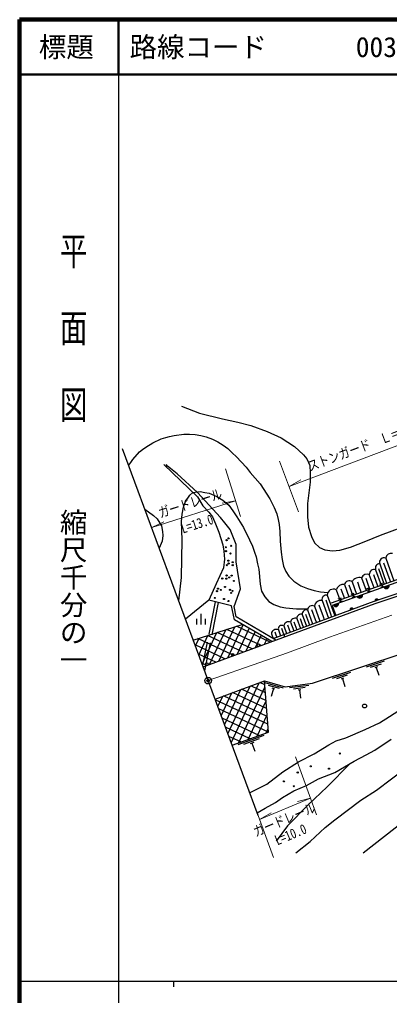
# Model space of a CAD drawing. Units: millimetres at full size, sheet at 1:1000; details may follow other scales. Extents: x 40000 to 680000, y 20000 to 380000.
# Drawn here: x 40000 to 107265, y 202409 to 380000 of the extents above; entities that cross this region are included whole.
import ezdxf
from ezdxf.enums import TextEntityAlignment as Align

# ---------------------------------------------------------------- set-up
doc = ezdxf.new("R2010")
doc.units = ezdxf.units.MM
doc.header["$LTSCALE"] = 1000
doc.header["$PDMODE"] = 32
doc.header["$PDSIZE"] = 500
doc.linetypes.add('CHAIN', pattern=[18.5, 12, -1.5, 3.5, -1.5])
doc.linetypes.add('DASHED', pattern=[7.5, 6, -1.5])
for name, color, linetype, lineweight in [('M-BGD', 7, 'Continuous', 25), ('M-BMK', 2, 'CHAIN', 13), ('M-BMK-OTRS', 5, 'Continuous', 25), ('M-BMK-SRVR', 3, 'Continuous', 25), ('M-STR-HTXT', 7, 'Continuous', 13), ('M-TTL', 2, 'Continuous', 140), ('M-TTL-BAND', 7, 'Continuous', 25), ('M-TTL-LINE', 7, 'Continuous', 50)]:
    doc.layers.add(name, color=color, linetype=linetype, lineweight=lineweight)
doc.layers.add('M-OTRS', color=6, linetype='Continuous')
doc.layers.add('M-TTL-TXT', color=7, linetype='Continuous')
doc.styles.add('@ＭＳ ゴシック', font='')
doc.styles.add('ＭＳ ゴシック', font='')
doc.styles.get('@ＭＳ ゴシック').set_extended_font_data('@MS Gothic')
doc.styles.get('ＭＳ ゴシック').set_extended_font_data('MS Gothic')

msp = doc.modelspace()

# ---------------------------------------------------------------- hatches: boundary and pattern name
at = {"layer": 'M-BGD'}
for points in [[(102346, 275310, -0.82183), (101413, 274977)], [(107191, 277040, -0.82183), (106258, 276707)], [(98016, 273764, -0.82183), (97083, 273430)], [(105215, 274398), (104625, 274189, -0.84072)], [(100686, 272744), (100099, 272527, -0.84072)]]:
    msp.add_hatch(color=256, dxfattribs=at).paths.add_polyline_path(points)

# ---------------------------------------------------------------- linework, layer by layer
for p, q in [((125965, 284275), (96667, 273813)), ((105489, 280960), (106755, 277415)), ((106200, 281162), (107170, 278444)), ((106606, 282008), (108078, 277887)), ((104461, 276596), (103599, 279009)), ((104351, 279020), (104852, 277616)), ((104754, 279888), (105764, 277061)), ((105275, 280104), (106016, 278031)), ((99100, 277195), (99896, 274966)), ((99857, 277141), (100272, 275980)), ((100478, 277708), (101280, 275460)), ((101425, 277703), (101840, 276540)), ((102183, 278426), (103020, 276081)), ((102965, 278319), (103402, 277098)), ((105491, 277282), (106056, 277484)), ((105773, 277383), (105975, 276818)), ((95955, 275267), (97302, 271495)), ((97584, 276238), (98249, 274377)), ((98437, 276431), (98788, 275450)), ((100296, 275427), (100861, 275629)), ((100579, 275528), (100780, 274963)), ((102346, 275310), (101413, 274977)), ((103076, 276420), (103641, 276621)), ((103277, 275855), (103842, 276056)), ((103358, 276520), (103560, 275955)), ((105692, 276717), (106257, 276919)), ((107191, 277040), (106258, 276707)), ((94999, 274292), (96150, 271069)), ((95712, 274389), (96523, 271880)), ((98016, 273764), (97083, 273430)), ((97966, 274595), (98531, 274797)), ((98167, 274030), (98732, 274232)), ((98248, 274696), (98450, 274131)), ((100498, 274862), (101063, 275064)), ((104625, 274189), (105215, 274398)), ((73038, 269889), (73038, 271882)), ((91421, 271760), (92190, 269607)), ((91997, 271803), (92537, 270341)), ((92376, 272571), (93290, 270013)), ((93099, 272662), (93779, 270820)), ((93612, 273254), (94597, 270496)), ((94399, 273479), (95181, 271361)), ((100099, 272527), (100686, 272744)), ((72238, 269889), (72238, 270934)), ((73838, 269889), (73838, 270934)), ((89276, 270350), (89849, 268743)), ((89880, 270370), (90221, 269446)), ((90420, 271009), (91069, 269193)), ((91006, 271013), (91414, 269907)), ((71592, 267081), (80492, 269925)), ((73205, 262708), (75884, 268452)), ((74550, 262635), (77504, 268970)), ((82290, 265493), (75919, 268464)), ((76216, 263250), (79125, 269488)), ((83941, 266102), (77674, 269025)), ((77882, 263865), (80662, 269827)), ((85592, 266712), (79429, 269585)), ((79548, 264480), (81747, 269196)), ((81215, 265096), (82833, 268566)), ((86410, 268602), (86613, 268053)), ((87070, 268924), (87451, 267857)), ((87630, 269259), (87892, 268547)), ((88040, 269660), (88540, 268259)), ((88701, 269834), (89016, 268981)), ((71987, 266011), (72642, 267417)), ((78989, 264274), (72409, 267342)), ((72596, 264359), (74263, 267934)), ((80640, 264883), (74164, 267903)), ((82881, 265711), (83918, 267936)), ((84547, 266326), (85004, 267306)), ((77338, 263664), (71920, 266191)), ((75688, 263055), (72535, 264525)), ((74037, 262445), (73149, 262859)), ((106327, 263229), (103005, 262127)), ((100168, 261186), (96846, 260084)), ((105757, 262724), (103764, 262063)), ((105088, 262186), (104623, 262031)), ((104855, 262109), (105327, 260685)), ((75548, 256357), (84525, 259647)), ((78494, 248370), (83594, 259305)), ((84583, 258926), (83691, 259341)), ((88023, 258343), (84656, 259297)), ((99598, 260681), (97604, 260020)), ((98928, 260143), (98463, 259988)), ((98695, 260066), (99168, 258642)), ((77276, 251673), (80267, 258086)), ((77885, 250021), (81930, 258696)), ((84929, 254627), (78723, 257520)), ((79894, 248413), (84614, 258536)), ((84813, 256060), (80379, 258127)), ((84698, 257493), (82035, 258734)), ((87268, 258245), (85248, 258818)), ((86176, 258243), (85767, 256800)), ((86412, 258176), (85940, 258310)), ((92579, 258826), (89109, 258372)), ((91924, 258437), (89842, 258165)), ((91165, 258036), (90679, 257972)), ((90922, 258004), (91116, 256516)), ((85159, 251761), (75599, 256219)), ((76058, 254975), (76940, 256867)), ((76667, 253324), (78603, 257476)), ((85044, 253194), (77067, 256913)), ((81548, 249004), (84817, 256013)), ((85268, 250331), (76214, 254553)), ((83592, 249733), (76828, 252887)), ((83203, 249594), (85020, 253491)), ((81917, 249135), (77443, 251221)), ((84857, 250184), (85223, 250968)), ((80241, 248537), (78057, 249556)), ((84414, 249708), (79705, 248027)), ((83573, 249089), (80747, 248081)), ((82591, 248420), (81931, 248185)), ((82261, 248302), (82765, 246890))]:
    msp.add_line(p, q, dxfattribs=at)
at = {"layer": 'M-BGD', "linetype": 'DASHED'}
for p, q in [((103402, 277098), (103680, 276317)), ((104852, 277616), (105131, 276835)), ((106016, 278031), (106295, 277250)), ((107170, 278444), (107449, 277663)), ((98788, 275450), (99067, 274669)), ((100272, 275980), (100551, 275199)), ((101840, 276540), (102119, 275759)), ((75600, 274063), (73264, 262548)), ((76142, 273926), (73649, 261503)), ((96523, 271880), (96717, 271279)), ((92537, 270341), (92734, 269808)), ((93779, 270820), (93983, 270269)), ((95181, 271361), (95392, 270789)), ((87892, 268547), (88064, 268083)), ((89016, 268981), (89194, 268501)), ((90221, 269446), (90405, 268948)), ((91414, 269907), (91604, 269391)), ((86613, 268053), (86778, 267608))]:
    msp.add_line(p, q, dxfattribs=at)
at = {"layer": 'M-BGD'}
for points in [[(69430, 309632), (72749, 308390), (76884, 307323), (79712, 306757), (82038, 306124), (85037, 305064), (87603, 303882), (89969, 302306), (91653, 300808), (92249, 300073), (92804, 298847), (92873, 297510), (92853, 295798), (92384, 291936), (92367, 289488), (92562, 287596), (93107, 285903), (93624, 284767), (94520, 283921), (95532, 283493), (96924, 283298), (98262, 283415), (100180, 283989), (102938, 285071), (105634, 286161), (111487, 288380)], [(59856, 298895), (60235, 299378), (60597, 299964), (61798, 301332), (62381, 301759), (62982, 302171), (64264, 302992), (65749, 303699), (66590, 303932), (67278, 304126), (68138, 304291), (69865, 304561), (70916, 304533), (71932, 304465), (72959, 304291), (73943, 304058), (75080, 303656), (76030, 303152), (77013, 302566), (77859, 301919), (78668, 301134), (79463, 300398), (81186, 298529), (81952, 297573), (83735, 295498), (85542, 292802), (86317, 291196), (86769, 290022), (87050, 289027), (87229, 288116), (87337, 286849), (87405, 285098), (87570, 283076), (87769, 281713), (87982, 280555), (88423, 279578), (88942, 278721), (89879, 277783), (91173, 276964), (92377, 276487), (93569, 276124), (94711, 275880), (96068, 275719)], [(66252, 299024), (72383, 293143), (73336, 291520), (74397, 290367), (75082, 289512), (75658, 288246), (76234, 286693), (76936, 284412), (77174, 283246), (77259, 281812), (77106, 280239), (75731, 277294), (74415, 274363)], [(86586, 267079), (79372, 271312), (79028, 273186), (80191, 276393), (79373, 281318), (79373, 284486), (78276, 287195), (77333, 288442), (76534, 289392), (72370, 293937), (68633, 297331), (67444, 298286), (66883, 298730), (66648, 299059)], [(68962, 274209), (69443, 278452), (69600, 285293), (69468, 288668), (69561, 289962), (69833, 291286), (70146, 292156), (70949, 293446), (71536, 293956), (72850, 294143), (73665, 293963), (74452, 293793), (75884, 293233), (76936, 292561), (78039, 291621), (78797, 290616), (79527, 289517), (80728, 287555), (81832, 285299), (82365, 284159), (82726, 283087), (83012, 282241), (83298, 280964), (83498, 279966), (83779, 277235), (83973, 275997), (84584, 274956), (85357, 274126), (86239, 273568), (87365, 273158), (88425, 272967), (90379, 272746), (92418, 272782)], [(73390, 262206), (104648, 273749), (117160, 277950), (134642, 284518), (143116, 287323), (156319, 292276)], [(62794, 290931), (64389, 289743), (65055, 289172), (65820, 287852), (66018, 286830), (66046, 286095), (65923, 285076), (65412, 283832)], [(85795, 268234), (86107, 267361), (104505, 274155), (117016, 278355), (133578, 284577), (133729, 284175)], [(126790, 282027), (126134, 283804), (96835, 273342), (97491, 271565)], [(85857, 266810), (79081, 270745), (78566, 273313), (74415, 274363), (70186, 270893)], [(78643, 247967), (85274, 250333), (84525, 259647), (88319, 258571), (93291, 259221), (110272, 264853), (122234, 272939)], [(102489, 228377), (110211, 234432), (116498, 238291), (122354, 242881), (135083, 255320), (139573, 259150), (145951, 264778), (152799, 270322)], [(81838, 239307), (84976, 240836), (87884, 243098), (90736, 244912), (93558, 246370), (96223, 248000), (97592, 248717), (99301, 249310), (102824, 250818), (105431, 252024), (107272, 253151), (110013, 254931), (113217, 256769), (114174, 257210), (114808, 257422), (116336, 257987), (117511, 258828), (118766, 259624), (119511, 260045), (121878, 261556), (123906, 263028), (124985, 263651), (125777, 264084)], [(90217, 228377), (92831, 230434), (95594, 232989), (97311, 234369), (102082, 237946), (104909, 239781), (107619, 241819), (110303, 243831), (111485, 245121), (119652, 253477), (122086, 256306), (124075, 258214), (127446, 260930), (128675, 261595), (129853, 262345)], [(83189, 235643), (84689, 236477), (86544, 237522), (87803, 238424), (89852, 239629), (92199, 240635), (94390, 241824), (97322, 243012), (100851, 245049), (103023, 246209), (104608, 247075), (107583, 249034)], [(100137, 244636), (95962, 240388), (92491, 237104), (88727, 233291), (86671, 230491)]]:
    msp.add_lwpolyline(points, dxfattribs=at)
for centre, radius in [((77657, 285268), 100), ((78013, 285592), 100), ((78487, 284230), 100), ((77499, 283969), 100), ((77539, 283266), 100), ((78377, 282839), 100), ((77697, 280703), 100), ((77958, 281533), 100), ((78021, 281019), 100), ((78757, 281238), 100), ((78759, 280704), 100), ((77663, 278827), 100), ((78570, 278820), 100), ((76871, 278278), 100), ((77600, 278260), 100), ((78120, 278496), 100), ((78979, 277845), 100), ((75897, 275989), 100), ((76086, 276430), 100), ((76591, 276209), 100), ((77350, 276755), 100), ((78267, 276226), 100), ((78465, 275665), 100), ((78734, 276028), 100), ((75517, 274750), 100), ((77169, 274552), 100), ((77982, 274185), 100), ((78752, 264426), 225), ((83442, 266158), 225), ((74061, 262694), 225), ((102739, 255089), 350), ((98225, 246449), 100), ((92949, 244108), 100), ((96280, 243680), 100), ((90574, 242988), 100), ((88068, 241372), 100), ((89882, 240482), 100)]:
    msp.add_circle(centre, radius, dxfattribs=at)
for centre, radius, start, end in [((107581, 281880), 983, 76.20473, 172.52077), ((105479, 280179), 781, 89.22998, 201.87033), ((106307, 281207), 855, 69.5248, 196.84418), ((103210, 277942), 1136, 69.95563, 154.76365), ((104508, 279014), 908, 74.234, 180.35041), ((98913, 275813), 1395, 82.28268, 162.24358), ((99959, 276995), 882, 53.98731, 166.88592), ((101815, 276916), 1554, 76.30169, 149.36754), ((95803, 274460), 821, 79.35672, 191.79017), ((97083, 275226), 1129, 63.66513, 177.89582), ((101847, 275235), 505, 210.82216, 8.48035), ((106692, 276965), 505, 210.82216, 8.48035), ((94823, 273082), 1223, 81.72306, 171.90713), ((97517, 273689), 505, 210.82216, 8.48035), ((104938, 274243), 318, 29.40683, 189.62456), ((91204, 271007), 784, 73.90124, 179.86122), ((92163, 271854), 748, 73.4653, 187.20849), ((93215, 272513), 841, 61.78248, 176.05024), ((100411, 272585), 318, 30.15877, 190.3765), ((88938, 269503), 912, 68.27841, 170.08368), ((90114, 270218), 848, 68.80955, 171.09584), ((86672, 268136), 882, 63.21341, 173.6338), ((87689, 269114), 648, 57.2866, 197.06725), ((87980, 267834), 225, 290.26764, 110.26764)]:
    msp.add_arc(centre, radius, start, end, dxfattribs=at)
at = {"layer": 'M-BMK'}
msp.add_lwpolyline([(74316, 259698), (83678, 262972), (88695, 264743), (96387, 267597), (112662, 273397)], dxfattribs=at)
at = {"layer": 'M-BMK-OTRS'}
msp.add_line((83372, 235147), (58748, 301897), dxfattribs=at)
at = {"layer": 'M-BMK-SRVR'}
msp.add_circle((74316, 259698), 600, dxfattribs=at)
at = {"layer": 'M-OTRS'}
msp.add_point((74316, 259698), dxfattribs=at)
at = {"layer": 'M-STR-HTXT'}
for p, q in [((90736, 290435), (87262, 299654)), ((77437, 298224), (80204, 289579)), ((90161, 245816), (94010, 235300)), ((83372, 235147), (86188, 227514))]:
    msp.add_line(p, q, dxfattribs=at)
for points in [[(91153, 296221), (88999, 295044), (118050, 305990), (115654, 305453)], [(66255, 288608), (64044, 287541), (79294, 292422), (76875, 292007)], [(90534, 237686), (92907, 238314), (83642, 234417), (85750, 235674)]]:
    msp.add_lwpolyline(points, dxfattribs=at)
at = {"layer": 'M-TTL'}
for p, q in [((40000, 380000), (40000, 20000)), ((680000, 380000), (40000, 380000))]:
    msp.add_line(p, q, dxfattribs=at)
at = {"layer": 'M-TTL-BAND'}
for p, q in [((58000, 370000), (58000, 20000)), ((40000, 205000), (579000, 205000)), ((68000, 205000), (68000, 204000))]:
    msp.add_line(p, q, dxfattribs=at)
at = {"layer": 'M-TTL-LINE'}
for p, q in [((58000, 380000), (58000, 370000)), ((40000, 370000), (680000, 370000))]:
    msp.add_line(p, q, dxfattribs=at)

# ---------------------------------------------------------------- texts
at = {"layer": 'M-STR-HTXT', "style": 'ＭＳ ゴシック', "width": 0.8}
for s, rotation, p in [('ストンガード\u3000Ｌ＝31.5', 20.646, (103296, 301124)), ('ガードレール', 17.748, (71472, 290599)), ('L=13.0', 17.748, (72726, 286848)), ('ガードレール', 22.809, (88726, 233097)), ('L=10.0', 22.809, (89851, 230356))]:
    msp.add_text(s, height=1833, rotation=rotation, dxfattribs=at).set_placement(p, align=Align.BOTTOM_CENTER)
at = {"layer": 'M-TTL-BAND', "style": '@ＭＳ ゴシック', "width": 1.4}
msp.add_text('平  面  図', height=3666, rotation=270, dxfattribs=at).set_placement((49777, 306475), align=Align.MIDDLE_RIGHT)
at = {"layer": 'M-TTL-BAND', "style": '@ＭＳ ゴシック'}
msp.add_text('縮尺千分の一', height=3666, rotation=270, dxfattribs=at).set_placement((49777, 261030), align=Align.MIDDLE_RIGHT)
at = {"layer": 'M-TTL-TXT', "style": 'ＭＳ ゴシック'}
msp.add_text('標題', height=3666, dxfattribs=at).set_placement((48500, 375000), align=Align.MIDDLE_CENTER)
for s, p in [('路線コード', (60000, 375000)), ('003', (101142, 375000))]:
    msp.add_text(s, height=3666, dxfattribs=at).set_placement(p, align=Align.MIDDLE_LEFT)

doc.saveas('drawing.dxf')
